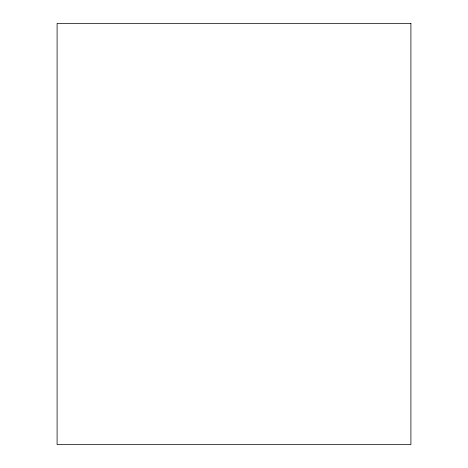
<?xml version="1.0" encoding="UTF-8"?>
<svg xmlns="http://www.w3.org/2000/svg" width="468" height="468" viewBox="0 0 468 468"><rect width="100%" height="100%" fill="white"/><g stroke="black" fill="none" stroke-linecap="round" stroke-linejoin="round"><path stroke-width="0.7" d="M410.904 23.4L57.096 23.4L57.096 444.6L410.904 444.6L410.904 23.4"/></g></svg>
